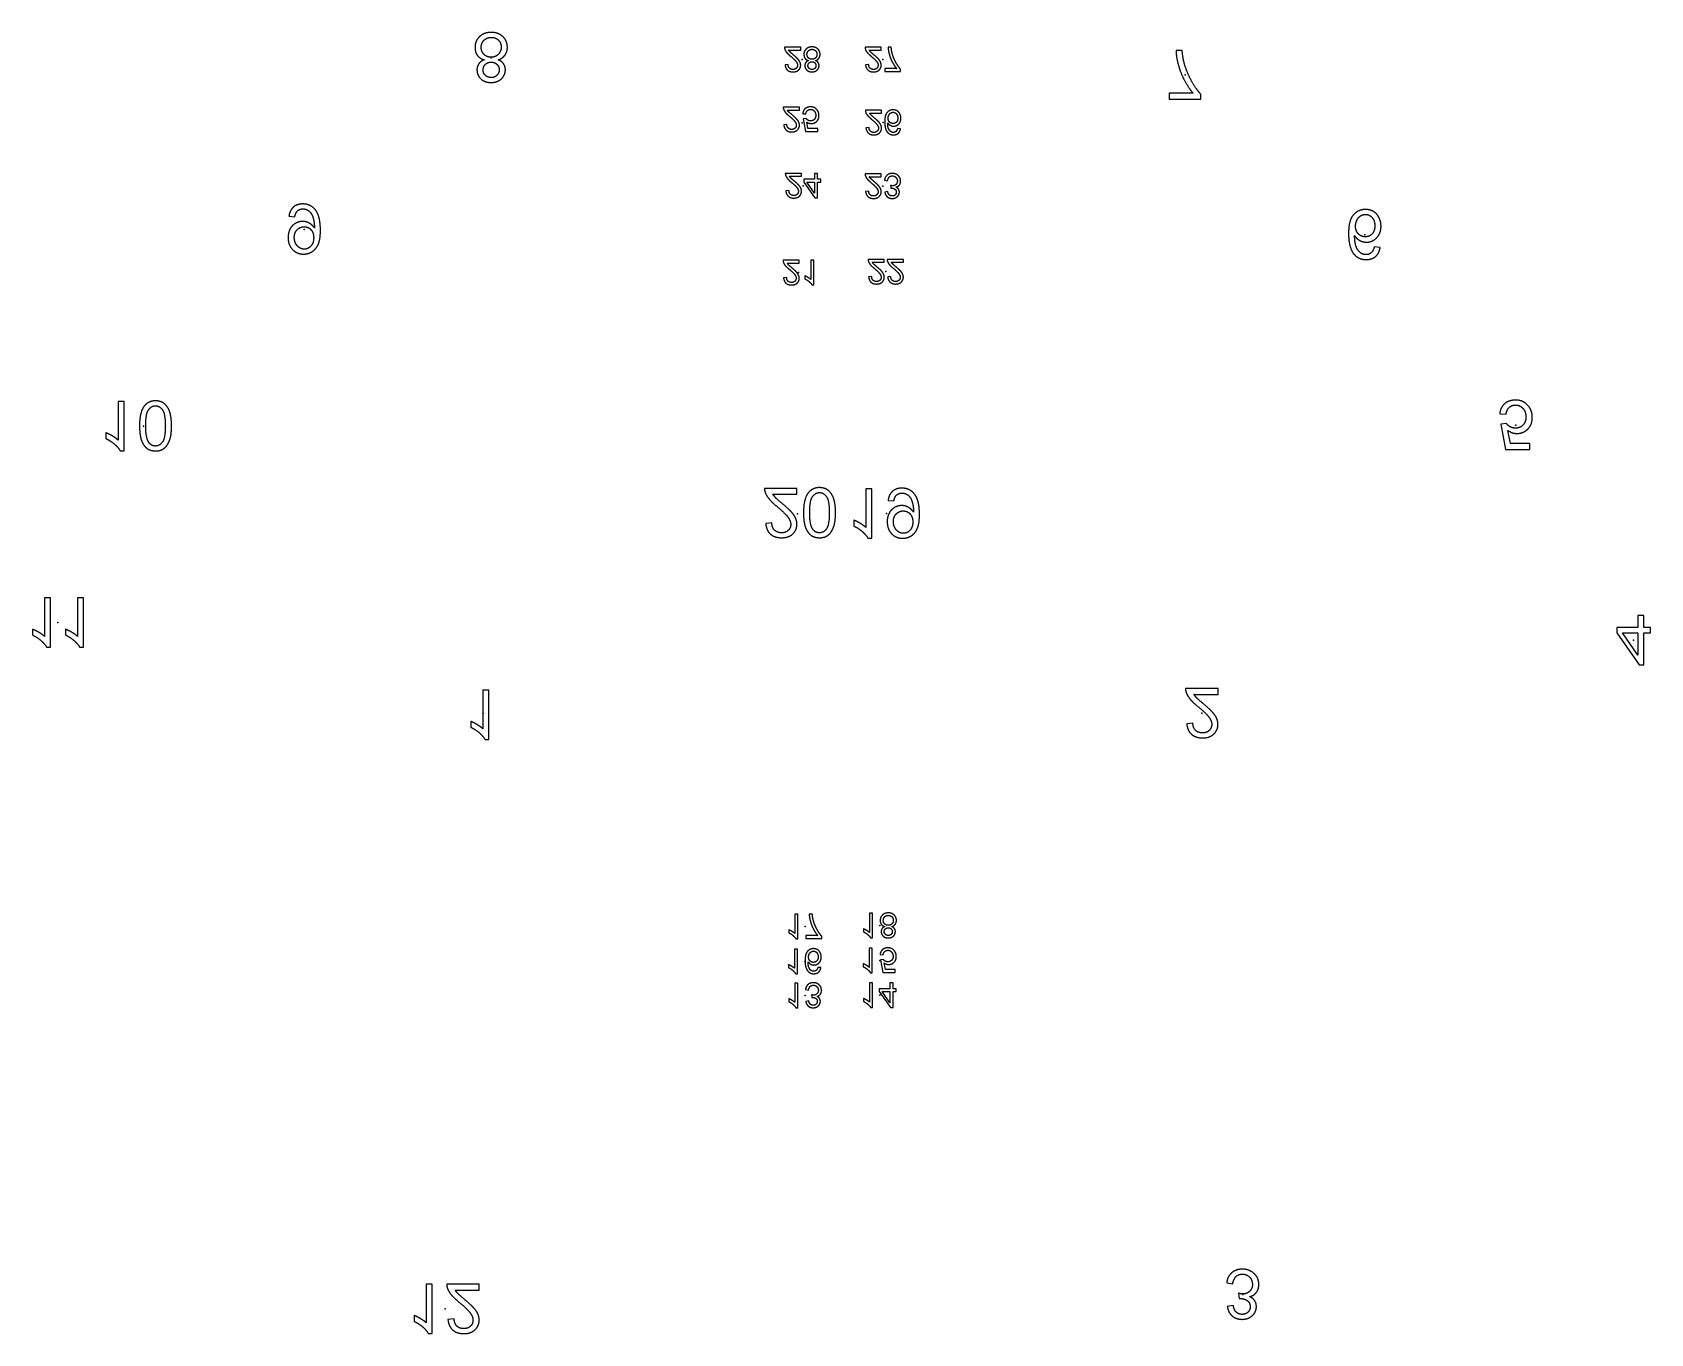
# Model space of a CAD drawing. Header units: millimetres. Extents: x -92 to 238, y -126 to 139.
import ezdxf

# ---------------------------------------------------------------- set-up
doc = ezdxf.new("R2010")
doc.units = ezdxf.units.MM
doc.layers.get('0').update_dxf_attribs({"linetype": 'CONTINUOUS'})

msp = doc.modelspace()

# ---------------------------------------------------------------- linework, layer by layer
for p, q in [((64.65, 135.61), (61.35, 135.61)), ((64.65, 135.02), (64.65, 135.61)), ((81.06, 135.61), (77.75, 135.61)), ((81.06, 135.02), (81.06, 135.61)), ((83.09, 135.61), (82.46, 135.61)), ((62.09, 132.1), (61.46, 132.03)), ((62.2, 135.02), (64.65, 135.02)), ((78.5, 132.1), (77.87, 132.03)), ((78.61, 135.02), (81.06, 135.02)), ((142.34, 134.94), (141.08, 134.94)), ((81.76, 131.26), (81.76, 130.67)), ((84.21, 131.26), (81.76, 131.26)), ((81.76, 130.67), (84.99, 130.67)), ((84.99, 130.67), (84.99, 131.15)), ((139.68, 126.24), (139.68, 125.06)), ((144.58, 126.24), (139.68, 126.24)), ((146.15, 125.06), (146.15, 126.02)), ((64.4, 123.39), (61.1, 123.39)), ((61.95, 122.8), (64.4, 122.8)), ((64.4, 122.8), (64.4, 123.39)), ((65.06, 122.08), (65.7, 122.03)), ((81.13, 122.79), (77.82, 122.79)), ((78.67, 122.2), (81.13, 122.2)), ((81.13, 122.2), (81.13, 122.79)), ((139.68, 125.06), (146.15, 125.06)), ((61.84, 119.88), (61.21, 119.82)), ((65.75, 121.1), (65.17, 121.03)), ((65.17, 121.03), (65.65, 118.46)), ((66.14, 119.05), (65.88, 120.39)), ((68.14, 119.05), (66.14, 119.05)), ((68.14, 118.46), (68.14, 119.05)), ((78.57, 119.28), (77.94, 119.21)), ((84.97, 119.01), (84.36, 119.06)), ((65.65, 118.46), (68.14, 118.46)), ((64.82, 109.93), (61.52, 109.93)), ((62.37, 109.34), (64.82, 109.34)), ((64.82, 109.34), (64.82, 109.93)), ((67.45, 109.93), (67.45, 108.73)), ((68.06, 109.93), (67.45, 109.93)), ((68.06, 108.73), (68.06, 109.93)), ((81.06, 109.85), (77.75, 109.85)), ((78.6, 109.26), (81.06, 109.26)), ((81.06, 109.26), (81.06, 109.85)), ((62.27, 106.42), (61.63, 106.36)), ((67.45, 108.73), (65.28, 108.73)), ((65.28, 108.73), (65.28, 108.17)), ((65.28, 108.17), (67.56, 104.93)), ((67.45, 105.92), (65.88, 108.17)), ((65.88, 108.17), (67.45, 108.17)), ((67.45, 108.17), (67.45, 105.92)), ((68.74, 108.73), (68.06, 108.73)), ((68.06, 104.93), (68.06, 108.17)), ((68.06, 108.17), (68.74, 108.17)), ((68.74, 108.17), (68.74, 108.73)), ((78.5, 106.34), (77.87, 106.27)), ((81.72, 108.53), (82.33, 108.44)), ((82.39, 106.23), (81.78, 106.12)), ((82.93, 107.48), (83, 106.94)), ((67.56, 104.93), (68.06, 104.93)), ((-39.55, 101.23), (-38.37, 101.12)), ((81.68, 92.43), (78.37, 92.43)), ((81.68, 91.84), (81.68, 92.43)), ((85.56, 92.43), (82.26, 92.43)), ((85.56, 91.84), (85.56, 92.43)), ((182.65, 94.87), (181.43, 94.96)), ((64.36, 92.24), (61.06, 92.24)), ((61.91, 91.65), (64.36, 91.65)), ((64.36, 91.65), (64.36, 92.24)), ((65.49, 89.06), (65.49, 88.47)), ((67.33, 92.24), (66.72, 92.24)), ((66.72, 92.24), (66.72, 88.32)), ((67.33, 87.21), (67.33, 92.24)), ((79.23, 91.84), (81.68, 91.84)), ((83.11, 91.84), (85.56, 91.84)), ((61.8, 88.73), (61.17, 88.66)), ((66.94, 87.21), (67.33, 87.21)), ((79.12, 88.92), (78.49, 88.86)), ((83, 88.92), (82.37, 88.86)), ((-73.13, 63.46), (-74.36, 63.46)), ((-74.36, 63.46), (-74.36, 55.63)), ((-73.13, 53.42), (-73.13, 63.46)), ((207, 60.99), (208.29, 60.89)), ((-76.82, 57.11), (-76.82, 55.93)), ((208.37, 59.04), (207.22, 58.89)), ((207.22, 58.89), (208.19, 53.75)), ((209.17, 54.92), (208.63, 57.61)), ((-73.92, 53.42), (-73.13, 53.42)), ((208.19, 53.75), (213.16, 53.75)), ((213.16, 54.92), (209.17, 54.92)), ((213.16, 53.75), (213.16, 54.92)), ((63.9, 45.79), (57.29, 45.79)), ((59, 44.61), (63.9, 44.61)), ((63.9, 44.61), (63.9, 45.79)), ((79.12, 45.69), (77.9, 45.69)), ((77.9, 45.69), (77.9, 37.86)), ((79.12, 35.65), (79.12, 45.69)), ((82.45, 43.37), (83.63, 43.26)), ((58.79, 38.77), (57.53, 38.64)), ((75.44, 39.34), (75.44, 38.16)), ((78.33, 35.65), (79.12, 35.65)), ((-88.13, 23.49), (-89.35, 23.49)), ((-89.35, 23.49), (-89.35, 15.66)), ((-88.13, 13.45), (-88.13, 23.49)), ((-81.39, 23.49), (-82.62, 23.49)), ((-82.62, 23.49), (-82.62, 15.66)), ((-81.39, 13.45), (-81.39, 23.49)), ((235.15, 19.91), (235.15, 17.51)), ((236.38, 19.91), (235.15, 19.91)), ((236.38, 17.51), (236.38, 19.91)), ((-91.81, 17.14), (-91.81, 15.96)), ((-85.08, 17.14), (-85.08, 15.96)), ((235.15, 17.51), (230.82, 17.51)), ((230.82, 17.51), (230.82, 16.39)), ((237.73, 17.51), (236.38, 17.51)), ((237.73, 16.39), (237.73, 17.51)), ((-88.92, 13.45), (-88.13, 13.45)), ((-82.18, 13.45), (-81.39, 13.45)), ((230.82, 16.39), (235.38, 9.91)), ((235.15, 11.88), (232.02, 16.39)), ((232.02, 16.39), (235.15, 16.39)), ((235.15, 16.39), (235.15, 11.88)), ((236.38, 9.91), (236.38, 16.39)), ((236.38, 16.39), (237.73, 16.39)), ((235.38, 9.91), (236.38, 9.91)), ((1.14, 4.7), (-0.09, 4.7)), ((-0.09, 4.7), (-0.09, -3.12)), ((1.14, -5.34), (1.14, 4.7)), ((149.64, 5.04), (143.03, 5.04)), ((144.73, 3.86), (149.64, 3.86)), ((149.64, 3.86), (149.64, 5.04)), ((-2.54, -1.64), (-2.54, -2.83)), ((144.52, -1.98), (143.26, -2.11)), ((0.35, -5.34), (1.14, -5.34)), ((64.08, -40.91), (63.47, -40.91)), ((63.47, -40.91), (63.47, -44.82)), ((64.08, -45.93), (64.08, -40.91)), ((67.02, -40.91), (66.39, -40.91)), ((79.28, -40.7), (78.66, -40.7)), ((78.66, -40.7), (78.66, -44.62)), ((79.28, -45.72), (79.28, -40.7)), ((62.24, -44.08), (62.24, -44.67)), ((63.68, -45.93), (64.08, -45.93)), ((65.69, -45.25), (65.69, -45.84)), ((68.14, -45.25), (65.69, -45.25)), ((65.69, -45.84), (68.93, -45.84)), ((68.93, -45.84), (68.93, -45.36)), ((77.44, -43.88), (77.44, -44.47)), ((78.88, -45.72), (79.28, -45.72)), ((64, -47.99), (63.38, -47.99)), ((63.38, -47.99), (63.38, -51.9)), ((64, -53.01), (64, -47.99)), ((79.24, -47.81), (78.62, -47.81)), ((78.62, -47.81), (78.62, -51.72)), ((79.24, -52.83), (79.24, -47.81)), ((80.81, -49.12), (81.45, -49.18)), ((62.15, -51.16), (62.15, -51.75)), ((68.75, -51.76), (68.14, -51.71)), ((77.39, -50.98), (77.39, -51.58)), ((81.49, -50.1), (80.92, -50.18)), ((80.92, -50.18), (81.4, -52.74)), ((81.89, -52.16), (81.62, -50.81)), ((83.89, -52.16), (81.89, -52.16)), ((83.89, -52.74), (83.89, -52.16)), ((64.05, -54.92), (63.44, -54.92)), ((63.44, -54.92), (63.44, -58.83)), ((63.6, -53.01), (64, -53.01)), ((64.05, -59.94), (64.05, -54.92)), ((79.29, -54.89), (78.68, -54.89)), ((78.68, -54.89), (78.68, -58.8)), ((78.84, -52.83), (79.24, -52.83)), ((79.29, -59.91), (79.29, -54.89)), ((81.4, -52.74), (83.89, -52.74)), ((82.83, -54.89), (82.83, -56.09)), ((83.45, -54.89), (82.83, -54.89)), ((83.45, -56.09), (83.45, -54.89)), ((62.21, -58.09), (62.21, -58.69)), ((65.63, -56.24), (66.24, -56.32)), ((66.3, -58.54), (65.69, -58.64)), ((66.84, -57.29), (66.91, -57.83)), ((77.45, -58.06), (77.45, -58.66)), ((82.83, -56.09), (80.66, -56.09)), ((80.66, -56.09), (80.66, -56.65)), ((80.66, -56.65), (82.95, -59.89)), ((82.83, -58.91), (81.27, -56.65)), ((81.27, -56.65), (82.83, -56.65)), ((82.83, -56.65), (82.83, -58.91)), ((84.12, -56.09), (83.45, -56.09)), ((83.45, -59.89), (83.45, -56.65)), ((83.45, -56.65), (84.12, -56.65)), ((84.12, -56.65), (84.12, -56.09)), ((63.66, -59.94), (64.05, -59.94)), ((78.9, -59.91), (79.29, -59.91)), ((82.95, -59.89), (83.45, -59.89)), ((-10.4, -116.24), (-11.63, -116.24)), ((-11.63, -116.24), (-11.63, -124.06)), ((-10.4, -126.28), (-10.4, -116.24)), ((-0.8, -116.24), (-7.41, -116.24)), ((-5.71, -117.42), (-0.8, -117.42)), ((-0.8, -117.42), (-0.8, -116.24)), ((151.4, -115.97), (152.62, -116.13)), ((153.82, -118.06), (153.96, -119.14)), ((152.75, -120.56), (151.52, -120.77)), ((-14.09, -122.58), (-14.09, -123.77)), ((-5.92, -123.26), (-7.18, -123.38)), ((-11.19, -126.28), (-10.4, -126.28))]:
    msp.add_line(p, q)
for points in [[(1.62, 138.64), (0.14, 138.64), (-0.76, 137.76)], [(4.01, 137.77), (3.1, 138.64), (1.62, 138.64)], [(-0.76, 137.76), (-1.67, 136.89), (-1.67, 135.58)], [(-1.67, 135.58), (-1.67, 134.6), (-1.18, 133.94)], [(-0.41, 135.59), (-0.41, 136.11), (-0.16, 136.6)], [(0.16, 134.15), (-0.41, 134.73), (-0.41, 135.59)], [(-0.16, 136.6), (0.09, 137.09), (0.58, 137.36)], [(0.58, 137.36), (1.07, 137.63), (1.64, 137.63)], [(1.64, 137.63), (2.52, 137.63), (3.09, 137.07)], [(3.66, 135.63), (3.66, 134.74), (3.07, 134.16)], [(3.09, 137.07), (3.66, 136.5), (3.66, 135.63)], [(4.92, 135.61), (4.92, 136.89), (4.01, 137.77)], [(4.44, 134.02), (4.92, 134.68), (4.92, 135.61)], [(61.35, 135.61), (61.34, 135.38), (61.42, 135.18)], [(61.42, 135.18), (61.54, 134.84), (61.82, 134.51)], [(65.76, 135.25), (65.3, 134.81), (65.3, 134.16)], [(66.95, 135.69), (66.21, 135.69), (65.76, 135.25)], [(66.43, 135.05), (66.67, 135.19), (66.96, 135.19)], [(68.14, 135.25), (67.69, 135.69), (66.95, 135.69)], [(66.96, 135.19), (67.4, 135.19), (67.68, 134.9)], [(68.6, 134.18), (68.6, 134.82), (68.14, 135.25)], [(77.75, 135.61), (77.75, 135.38), (77.82, 135.18)], [(77.82, 135.18), (77.95, 134.84), (78.23, 134.51)], [(82.46, 135.61), (82.47, 135.02), (82.69, 134.18)], [(83.32, 134.23), (83.14, 134.86), (83.09, 135.61)], [(-0.9, 132.25), (-1.27, 131.73), (-1.27, 131.01)], [(-1.18, 133.94), (-0.68, 133.29), (0.23, 133.05)], [(0.23, 133.05), (-0.53, 132.77), (-0.9, 132.25)], [(-0.01, 130.97), (-0.01, 131.68), (0.44, 132.13)], [(1.6, 133.58), (0.73, 133.58), (0.16, 134.15)], [(0.44, 132.13), (0.9, 132.58), (1.63, 132.58)], [(3.07, 134.16), (2.48, 133.58), (1.6, 133.58)], [(1.63, 132.58), (2.34, 132.58), (2.79, 132.13)], [(2.79, 132.13), (3.25, 131.68), (3.25, 131.04)], [(3.04, 133.05), (3.96, 133.35), (4.44, 134.02)], [(4.14, 132.25), (3.78, 132.77), (3.04, 133.05)], [(4.51, 131.04), (4.51, 131.74), (4.14, 132.25)], [(61.46, 132.03), (61.53, 131.33), (61.95, 130.96)], [(61.82, 134.51), (62.1, 134.19), (62.63, 133.76)], [(62.36, 131.36), (62.1, 131.63), (62.09, 132.1)], [(62.46, 134.68), (62.3, 134.85), (62.2, 135.02)], [(63.17, 134.05), (62.62, 134.52), (62.46, 134.68)], [(62.63, 133.76), (63.44, 133.09), (63.73, 132.7)], [(64.11, 133.17), (63.83, 133.49), (63.17, 134.05)], [(63.73, 132.7), (64.01, 132.31), (64.01, 131.96)], [(64.01, 131.96), (64.01, 131.6), (63.75, 131.34)], [(64.52, 132.56), (64.4, 132.85), (64.11, 133.17)], [(64.23, 130.98), (64.65, 131.38), (64.65, 131.97)], [(64.65, 131.97), (64.65, 132.27), (64.52, 132.56)], [(65.3, 134.16), (65.3, 133.67), (65.55, 133.34)], [(65.69, 132.5), (65.5, 132.24), (65.5, 131.87)], [(65.5, 131.87), (65.5, 131.33), (65.9, 130.96)], [(65.55, 133.34), (65.8, 133.01), (66.25, 132.89)], [(66.25, 132.89), (65.87, 132.75), (65.69, 132.5)], [(65.93, 134.16), (65.93, 134.43), (66.06, 134.67)], [(66.22, 133.45), (65.93, 133.73), (65.93, 134.16)], [(66.06, 134.67), (66.18, 134.92), (66.43, 135.05)], [(66.13, 131.85), (66.13, 132.21), (66.36, 132.43)], [(66.36, 131.32), (66.13, 131.54), (66.13, 131.85)], [(66.94, 133.16), (66.5, 133.16), (66.22, 133.45)], [(66.36, 132.43), (66.59, 132.66), (66.95, 132.66)], [(67.68, 133.45), (67.38, 133.16), (66.94, 133.16)], [(66.95, 132.66), (67.31, 132.66), (67.54, 132.44)], [(67.76, 131.89), (67.76, 131.55), (67.53, 131.32)], [(67.54, 132.44), (67.76, 132.21), (67.76, 131.89)], [(67.66, 132.89), (68.12, 133.04), (68.36, 133.38)], [(68.21, 132.5), (68.03, 132.75), (67.66, 132.89)], [(67.68, 134.9), (67.97, 134.62), (67.97, 134.18)], [(67.97, 134.18), (67.97, 133.74), (67.68, 133.45)], [(67.99, 130.97), (68.39, 131.35), (68.39, 131.89)], [(68.39, 131.89), (68.39, 132.24), (68.21, 132.5)], [(68.36, 133.38), (68.6, 133.71), (68.6, 134.18)], [(77.87, 132.03), (77.93, 131.33), (78.36, 130.96)], [(78.23, 134.51), (78.51, 134.19), (79.03, 133.76)], [(78.77, 131.36), (78.5, 131.63), (78.5, 132.1)], [(78.86, 134.68), (78.71, 134.85), (78.61, 135.02)], [(79.57, 134.05), (79.02, 134.52), (78.86, 134.68)], [(79.03, 133.76), (79.85, 133.09), (80.13, 132.7)], [(80.52, 133.17), (80.24, 133.49), (79.57, 134.05)], [(80.13, 132.7), (80.42, 132.31), (80.42, 131.96)], [(80.42, 131.96), (80.42, 131.6), (80.16, 131.34)], [(80.93, 132.56), (80.81, 132.85), (80.52, 133.17)], [(80.63, 130.98), (81.05, 131.38), (81.05, 131.97)], [(81.05, 131.97), (81.05, 132.27), (80.93, 132.56)], [(82.69, 134.18), (82.91, 133.34), (83.32, 132.57)], [(84.05, 132.5), (83.58, 133.34), (83.32, 134.23)], [(83.32, 132.57), (83.74, 131.79), (84.21, 131.26)], [(84.99, 131.15), (84.52, 131.66), (84.05, 132.5)], [(141.08, 134.94), (141.1, 133.76), (141.54, 132.08)], [(141.54, 132.08), (141.98, 130.41), (142.81, 128.86)], [(142.81, 132.19), (142.44, 133.44), (142.34, 134.94)], [(144.26, 128.72), (143.32, 130.41), (142.81, 132.19)], [(-1.27, 131.01), (-1.27, 129.92), (-0.48, 129.17)], [(-0.48, 129.17), (0.3, 128.43), (1.6, 128.43)], [(0.45, 129.89), (-0.01, 130.34), (-0.01, 130.97)], [(1.62, 129.44), (0.91, 129.44), (0.45, 129.89)], [(1.6, 128.43), (2.91, 128.43), (3.71, 129.19)], [(2.78, 129.9), (2.31, 129.44), (1.62, 129.44)], [(3.25, 131.04), (3.25, 130.36), (2.78, 129.9)], [(3.71, 129.19), (4.51, 129.95), (4.51, 131.04)], [(61.95, 130.96), (62.37, 130.59), (63.09, 130.59)], [(63.07, 131.09), (62.63, 131.09), (62.36, 131.36)], [(63.75, 131.34), (63.49, 131.09), (63.07, 131.09)], [(63.09, 130.59), (63.81, 130.59), (64.23, 130.98)], [(65.9, 130.96), (66.29, 130.59), (66.94, 130.59)], [(66.95, 131.09), (66.6, 131.09), (66.36, 131.32)], [(66.94, 130.59), (67.6, 130.59), (67.99, 130.97)], [(67.53, 131.32), (67.3, 131.09), (66.95, 131.09)], [(78.36, 130.96), (78.78, 130.59), (79.49, 130.59)], [(79.48, 131.09), (79.04, 131.09), (78.77, 131.36)], [(80.16, 131.34), (79.9, 131.09), (79.48, 131.09)], [(79.49, 130.59), (80.21, 130.59), (80.63, 130.98)], [(142.81, 128.86), (143.64, 127.31), (144.58, 126.24)], [(146.15, 126.02), (145.2, 127.04), (144.26, 128.72)], [(61.1, 123.39), (61.09, 123.17), (61.17, 122.97)], [(61.17, 122.97), (61.29, 122.63), (61.57, 122.3)], [(61.57, 122.3), (61.85, 121.97), (62.38, 121.54)], [(62.21, 122.47), (62.05, 122.63), (61.95, 122.8)], [(62.92, 121.84), (62.37, 122.3), (62.21, 122.47)], [(65.55, 123.1), (65.12, 122.71), (65.06, 122.08)], [(66.67, 123.48), (65.98, 123.48), (65.55, 123.1)], [(65.7, 122.03), (65.78, 122.5), (66.04, 122.74)], [(66.04, 122.74), (66.3, 122.97), (66.67, 122.97)], [(67.98, 122.87), (67.5, 123.48), (66.67, 123.48)], [(66.67, 122.97), (67.11, 122.97), (67.42, 122.64)], [(67.42, 122.64), (67.72, 122.3), (67.72, 121.75)], [(68.38, 121.7), (68.38, 122.38), (67.98, 122.87)], [(77.82, 122.79), (77.81, 122.57), (77.89, 122.36)], [(77.89, 122.36), (78.02, 122.02), (78.3, 121.7)], [(78.93, 121.86), (78.78, 122.03), (78.67, 122.2)], [(82.24, 122.31), (81.76, 121.74), (81.76, 120.45)], [(83.49, 122.87), (82.73, 122.87), (82.24, 122.31)], [(82.6, 121.77), (82.73, 122.06), (82.97, 122.22)], [(82.97, 122.22), (83.22, 122.37), (83.48, 122.37)], [(83.48, 122.37), (83.87, 122.37), (84.15, 122.05)], [(84.3, 122.66), (83.94, 122.87), (83.49, 122.87)], [(84.15, 122.05), (84.43, 121.74), (84.43, 121.2)], [(84.86, 122.04), (84.65, 122.44), (84.3, 122.66)], [(85.06, 121.16), (85.06, 121.63), (84.86, 122.04)], [(61.21, 119.82), (61.28, 119.11), (61.7, 118.74)], [(61.7, 118.74), (62.12, 118.37), (62.84, 118.37)], [(62.11, 119.15), (61.85, 119.41), (61.84, 119.88)], [(62.82, 118.88), (62.38, 118.88), (62.11, 119.15)], [(62.38, 121.54), (63.19, 120.88), (63.48, 120.48)], [(63.5, 119.13), (63.24, 118.88), (62.82, 118.88)], [(62.84, 118.37), (63.56, 118.37), (63.98, 118.77)], [(63.86, 120.96), (63.58, 121.28), (62.92, 121.84)], [(63.48, 120.48), (63.76, 120.09), (63.76, 119.75)], [(63.76, 119.75), (63.76, 119.38), (63.5, 119.13)], [(64.27, 120.35), (64.15, 120.64), (63.86, 120.96)], [(63.98, 118.77), (64.4, 119.17), (64.4, 119.76)], [(64.4, 119.76), (64.4, 120.06), (64.27, 120.35)], [(66.12, 120.75), (65.88, 120.89), (65.75, 121.1)], [(65.88, 120.39), (66.33, 120.08), (66.82, 120.08)], [(66.66, 120.62), (66.36, 120.62), (66.12, 120.75)], [(67.43, 120.92), (67.13, 120.62), (66.66, 120.62)], [(66.82, 120.08), (67.47, 120.08), (67.93, 120.53)], [(67.72, 121.75), (67.72, 121.23), (67.43, 120.92)], [(67.93, 120.53), (68.38, 120.98), (68.38, 121.7)], [(77.94, 119.21), (78, 118.51), (78.43, 118.14)], [(78.3, 121.7), (78.58, 121.37), (79.1, 120.94)], [(78.84, 118.54), (78.57, 118.81), (78.57, 119.28)], [(79.64, 121.23), (79.09, 121.7), (78.93, 121.86)], [(79.1, 120.94), (79.92, 120.27), (80.2, 119.88)], [(80.59, 120.35), (80.3, 120.68), (79.64, 121.23)], [(80.2, 119.88), (80.49, 119.49), (80.49, 119.14)], [(80.49, 119.14), (80.49, 118.78), (80.23, 118.53)], [(81, 119.74), (80.87, 120.03), (80.59, 120.35)], [(80.7, 118.17), (81.12, 118.56), (81.12, 119.15)], [(81.12, 119.15), (81.12, 119.45), (81, 119.74)], [(81.76, 120.45), (81.76, 119), (82.29, 118.34)], [(82.54, 119.05), (82.37, 119.46), (82.37, 120.21)], [(82.37, 120.21), (82.59, 119.87), (82.91, 119.71)], [(82.46, 121.17), (82.46, 121.48), (82.6, 121.77)], [(82.75, 120.38), (82.46, 120.68), (82.46, 121.17)], [(83, 118.43), (82.71, 118.65), (82.54, 119.05)], [(83.46, 120.09), (83.04, 120.09), (82.75, 120.38)], [(82.91, 119.71), (83.23, 119.54), (83.58, 119.54)], [(84.15, 120.38), (83.88, 120.09), (83.46, 120.09)], [(83.58, 119.54), (84.2, 119.54), (84.63, 120)], [(84.36, 119.06), (84.28, 118.7), (84.13, 118.53)], [(84.43, 121.2), (84.43, 120.68), (84.15, 120.38)], [(84.52, 118.1), (84.89, 118.43), (84.97, 119.01)], [(84.63, 120), (85.06, 120.45), (85.06, 121.16)], [(78.43, 118.14), (78.85, 117.77), (79.56, 117.77)], [(79.55, 118.27), (79.1, 118.27), (78.84, 118.54)], [(80.23, 118.53), (79.97, 118.27), (79.55, 118.27)], [(79.56, 117.77), (80.28, 117.77), (80.7, 118.17)], [(82.29, 118.34), (82.76, 117.77), (83.55, 117.77)], [(83.51, 118.27), (83.22, 118.27), (83, 118.43)], [(84.13, 118.53), (83.88, 118.27), (83.51, 118.27)], [(83.55, 117.77), (84.14, 117.77), (84.52, 118.1)], [(61.52, 109.93), (61.51, 109.71), (61.59, 109.5)], [(61.59, 109.5), (61.72, 109.17), (61.99, 108.84)], [(61.99, 108.84), (62.27, 108.51), (62.8, 108.08)], [(62.63, 109.01), (62.47, 109.17), (62.37, 109.34)], [(63.34, 108.38), (62.79, 108.84), (62.63, 109.01)], [(77.75, 109.85), (77.75, 109.62), (77.82, 109.42)], [(77.82, 109.42), (77.95, 109.08), (78.23, 108.75)], [(78.23, 108.75), (78.51, 108.43), (79.03, 108)], [(78.86, 108.92), (78.71, 109.09), (78.6, 109.26)], [(79.57, 108.29), (79.02, 108.76), (78.86, 108.92)], [(82.22, 109.54), (81.78, 109.15), (81.72, 108.53)], [(83.31, 109.93), (82.65, 109.93), (82.22, 109.54)], [(82.33, 108.44), (82.44, 108.97), (82.69, 109.2)], [(82.69, 109.2), (82.95, 109.43), (83.31, 109.43)], [(84.52, 109.48), (84.04, 109.93), (83.31, 109.93)], [(83.31, 109.43), (83.74, 109.43), (84.04, 109.13)], [(84.04, 109.13), (84.34, 108.83), (84.34, 108.38)], [(84.99, 108.37), (84.99, 109.02), (84.52, 109.48)], [(61.63, 106.36), (61.7, 105.65), (62.12, 105.28)], [(62.53, 105.68), (62.27, 105.95), (62.27, 106.42)], [(63.24, 105.42), (62.8, 105.42), (62.53, 105.68)], [(62.8, 108.08), (63.61, 107.41), (63.9, 107.02)], [(63.92, 105.67), (63.66, 105.42), (63.24, 105.42)], [(64.29, 107.5), (64, 107.82), (63.34, 108.38)], [(63.9, 107.02), (64.19, 106.63), (64.19, 106.28)], [(64.19, 106.28), (64.19, 105.92), (63.92, 105.67)], [(64.69, 106.89), (64.57, 107.18), (64.29, 107.5)], [(64.4, 105.31), (64.82, 105.71), (64.82, 106.3)], [(64.82, 106.3), (64.82, 106.6), (64.69, 106.89)], [(77.87, 106.27), (77.93, 105.57), (78.36, 105.19)], [(78.77, 105.6), (78.5, 105.87), (78.5, 106.34)], [(79.48, 105.33), (79.03, 105.33), (78.77, 105.6)], [(79.03, 108), (79.85, 107.33), (80.13, 106.94)], [(80.16, 105.58), (79.9, 105.33), (79.48, 105.33)], [(80.52, 107.41), (80.24, 107.73), (79.57, 108.29)], [(80.13, 106.94), (80.42, 106.55), (80.42, 106.2)], [(80.42, 106.2), (80.42, 105.83), (80.16, 105.58)], [(80.93, 106.8), (80.8, 107.09), (80.52, 107.41)], [(80.63, 105.22), (81.05, 105.62), (81.05, 106.21)], [(81.05, 106.21), (81.05, 106.51), (80.93, 106.8)], [(81.78, 106.12), (81.89, 105.5), (82.29, 105.16)], [(82.7, 105.55), (82.46, 105.78), (82.39, 106.23)], [(83.3, 105.33), (82.94, 105.33), (82.7, 105.55)], [(83.36, 107.41), (83.19, 107.41), (82.93, 107.48)], [(83, 106.94), (83.06, 106.95), (83.1, 106.95)], [(83.1, 106.95), (83.49, 106.95), (83.8, 106.74)], [(83.89, 105.55), (83.66, 105.33), (83.3, 105.33)], [(84.07, 107.68), (83.79, 107.41), (83.36, 107.41)], [(83.8, 106.74), (84.12, 106.54), (84.12, 106.11)], [(84.12, 106.11), (84.12, 105.77), (83.89, 105.55)], [(84.04, 105), (84.38, 105.18), (84.57, 105.48)], [(84.06, 107.14), (84.5, 107.24), (84.75, 107.56)], [(84.57, 106.71), (84.4, 106.98), (84.06, 107.14)], [(84.34, 108.38), (84.34, 107.96), (84.07, 107.68)], [(84.75, 106.12), (84.75, 106.45), (84.57, 106.71)], [(84.57, 105.48), (84.75, 105.78), (84.75, 106.12)], [(84.75, 107.56), (84.99, 107.88), (84.99, 108.37)], [(-38.65, 103.06), (-39.4, 102.41), (-39.55, 101.23)], [(-36.74, 103.71), (-37.91, 103.71), (-38.65, 103.06)], [(-38.37, 101.12), (-38.22, 101.95), (-37.79, 102.33)], [(-37.79, 102.33), (-37.37, 102.7), (-36.71, 102.7)], [(-34.81, 103.12), (-35.63, 103.71), (-36.74, 103.71)], [(-36.71, 102.7), (-36.14, 102.7), (-35.72, 102.44)], [(-35.72, 102.44), (-35.29, 102.18), (-35.02, 101.75)], [(-33.57, 101.39), (-33.99, 102.52), (-34.81, 103.12)], [(62.12, 105.28), (62.54, 104.91), (63.26, 104.91)], [(63.26, 104.91), (63.98, 104.91), (64.4, 105.31)], [(78.36, 105.19), (78.78, 104.82), (79.49, 104.82)], [(79.49, 104.82), (80.21, 104.82), (80.63, 105.22)], [(82.29, 105.16), (82.69, 104.82), (83.28, 104.82)], [(83.28, 104.82), (83.69, 104.82), (84.04, 105)], [(179.7, 102.59), (178.16, 102.59), (177.19, 101.46)], [(181.31, 102.16), (180.6, 102.59), (179.7, 102.59)], [(182.42, 100.92), (182.02, 101.73), (181.31, 102.16)], [(-38.87, 99.25), (-39.73, 98.35), (-39.73, 96.88)], [(-36.77, 100.15), (-38.01, 100.15), (-38.87, 99.25)], [(-37.89, 98.47), (-37.32, 99.06), (-36.47, 99.06)], [(-35.39, 99.78), (-36.03, 100.15), (-36.77, 100.15)], [(-36.47, 99.06), (-35.62, 99.06), (-35.07, 98.47)], [(-34.38, 98.83), (-34.75, 99.42), (-35.39, 99.78)], [(-35.02, 101.75), (-34.74, 101.32), (-34.56, 100.58)], [(-34.56, 100.58), (-34.38, 99.84), (-34.38, 99.08)], [(-34.38, 99.08), (-34.38, 99), (-34.38, 98.83)], [(-33.15, 98.33), (-33.15, 100.25), (-33.57, 101.39)], [(177.19, 101.46), (176.22, 100.33), (176.22, 97.74)], [(177.64, 99.18), (177.64, 99.81), (177.91, 100.39)], [(178.22, 97.61), (177.64, 98.21), (177.64, 99.18)], [(177.91, 100.39), (178.18, 100.97), (178.66, 101.28)], [(178.66, 101.28), (179.14, 101.58), (179.68, 101.58)], [(179.68, 101.58), (180.45, 101.58), (181.01, 100.95)], [(181.01, 100.95), (181.57, 100.33), (181.57, 99.25)], [(181.57, 99.25), (181.57, 98.21), (181.02, 97.61)], [(181.96, 96.84), (182.83, 97.74), (182.83, 99.17)], [(182.83, 99.17), (182.83, 100.11), (182.42, 100.92)], [(-39.73, 96.88), (-39.73, 95.35), (-38.83, 94.43)], [(-38.47, 96.92), (-38.47, 97.87), (-37.89, 98.47)], [(-37.86, 95.18), (-38.47, 95.85), (-38.47, 96.92)], [(-34.52, 96.81), (-34.52, 95.76), (-35.08, 95.14)], [(-35.07, 98.47), (-34.52, 97.87), (-34.52, 96.81)], [(-33.57, 95.52), (-33.15, 96.49), (-33.15, 98.33)], [(176.22, 97.74), (176.22, 94.84), (177.3, 93.52)], [(177.79, 94.95), (177.46, 95.76), (177.45, 97.26)], [(177.45, 97.26), (177.89, 96.59), (178.53, 96.26)], [(179.63, 97.02), (178.8, 97.02), (178.22, 97.61)], [(178.53, 96.26), (179.17, 95.93), (179.87, 95.93)], [(181.02, 97.61), (180.47, 97.02), (179.63, 97.02)], [(179.87, 95.93), (181.1, 95.93), (181.96, 96.84)], [(-38.83, 94.43), (-37.94, 93.5), (-36.59, 93.5)], [(-36.44, 94.51), (-37.25, 94.51), (-37.86, 95.18)], [(-36.59, 93.5), (-35.61, 93.5), (-34.8, 94.02)], [(-35.08, 95.14), (-35.64, 94.51), (-36.44, 94.51)], [(-34.8, 94.02), (-33.99, 94.55), (-33.57, 95.52)], [(78.37, 92.43), (78.37, 92.21), (78.44, 92)], [(82.26, 92.43), (82.25, 92.21), (82.33, 92)], [(177.3, 93.52), (178.23, 92.38), (179.81, 92.38)], [(178.71, 93.72), (178.13, 94.14), (177.79, 94.95)], [(179.74, 93.39), (179.15, 93.39), (178.71, 93.72)], [(180.97, 93.91), (180.47, 93.39), (179.74, 93.39)], [(179.81, 92.38), (180.99, 92.38), (181.75, 93.04)], [(181.43, 94.96), (181.27, 94.24), (180.97, 93.91)], [(181.75, 93.04), (182.5, 93.7), (182.65, 94.87)], [(61.06, 92.24), (61.05, 92.01), (61.13, 91.81)], [(61.13, 91.81), (61.26, 91.47), (61.53, 91.14)], [(61.53, 91.14), (61.81, 90.82), (62.34, 90.39)], [(62.17, 91.31), (62.01, 91.48), (61.91, 91.65)], [(62.88, 90.68), (62.33, 91.15), (62.17, 91.31)], [(62.34, 90.39), (63.15, 89.72), (63.44, 89.33)], [(63.83, 89.8), (63.54, 90.12), (62.88, 90.68)], [(63.44, 89.33), (63.72, 88.94), (63.72, 88.59)], [(64.23, 89.19), (64.11, 89.48), (63.83, 89.8)], [(64.36, 88.6), (64.36, 88.9), (64.23, 89.19)], [(66.14, 88.75), (65.78, 88.96), (65.49, 89.06)], [(78.44, 92), (78.57, 91.67), (78.85, 91.34)], [(78.85, 91.34), (79.13, 91.01), (79.65, 90.58)], [(79.49, 91.51), (79.33, 91.67), (79.23, 91.84)], [(80.19, 90.88), (79.64, 91.34), (79.49, 91.51)], [(79.65, 90.58), (80.47, 89.91), (80.75, 89.52)], [(81.14, 90), (80.86, 90.32), (80.19, 90.88)], [(80.75, 89.52), (81.04, 89.13), (81.04, 88.78)], [(81.55, 89.39), (81.43, 89.68), (81.14, 90)], [(81.67, 88.8), (81.67, 89.1), (81.55, 89.39)], [(82.33, 92), (82.46, 91.67), (82.73, 91.34)], [(82.73, 91.34), (83.01, 91.01), (83.54, 90.58)], [(83.37, 91.51), (83.21, 91.67), (83.11, 91.84)], [(84.08, 90.88), (83.53, 91.34), (83.37, 91.51)], [(83.54, 90.58), (84.35, 89.91), (84.64, 89.52)], [(85.03, 90), (84.74, 90.32), (84.08, 90.88)], [(84.64, 89.52), (84.93, 89.13), (84.93, 88.78)], [(85.43, 89.39), (85.31, 89.68), (85.03, 90)], [(85.56, 88.8), (85.56, 89.1), (85.43, 89.39)], [(61.17, 88.66), (61.24, 87.95), (61.66, 87.58)], [(61.66, 87.58), (62.08, 87.21), (62.8, 87.21)], [(62.07, 87.99), (61.81, 88.26), (61.8, 88.73)], [(62.78, 87.72), (62.34, 87.72), (62.07, 87.99)], [(63.46, 87.97), (63.2, 87.72), (62.78, 87.72)], [(62.8, 87.21), (63.52, 87.21), (63.94, 87.61)], [(63.72, 88.59), (63.72, 88.22), (63.46, 87.97)], [(63.94, 87.61), (64.36, 88.01), (64.36, 88.6)], [(65.49, 88.47), (66.01, 88.23), (66.39, 87.88)], [(66.72, 88.32), (66.5, 88.53), (66.14, 88.75)], [(66.39, 87.88), (66.78, 87.54), (66.94, 87.21)], [(78.49, 88.86), (78.55, 88.15), (78.98, 87.78)], [(78.98, 87.78), (79.4, 87.41), (80.11, 87.41)], [(79.39, 88.18), (79.12, 88.45), (79.12, 88.92)], [(80.1, 87.92), (79.66, 87.92), (79.39, 88.18)], [(80.78, 88.17), (80.52, 87.92), (80.1, 87.92)], [(80.11, 87.41), (80.83, 87.41), (81.25, 87.81)], [(81.04, 88.78), (81.04, 88.42), (80.78, 88.17)], [(81.25, 87.81), (81.67, 88.21), (81.67, 88.8)], [(82.37, 88.86), (82.44, 88.15), (82.86, 87.78)], [(82.86, 87.78), (83.28, 87.41), (84, 87.41)], [(83.27, 88.18), (83.01, 88.45), (83, 88.92)], [(83.98, 87.92), (83.54, 87.92), (83.27, 88.18)], [(84.66, 88.17), (84.4, 87.92), (83.98, 87.92)], [(84, 87.41), (84.72, 87.41), (85.14, 87.81)], [(84.93, 88.78), (84.93, 88.42), (84.66, 88.17)], [(85.14, 87.81), (85.56, 88.21), (85.56, 88.8)], [(-66.73, 63.63), (-68.17, 63.63), (-69, 62.59)], [(-68.15, 61.8), (-67.57, 62.62), (-66.73, 62.62)], [(-64.91, 63.04), (-65.63, 63.63), (-66.73, 63.63)], [(-66.73, 62.62), (-65.88, 62.62), (-65.31, 61.8)], [(-63.83, 61.37), (-64.19, 62.45), (-64.91, 63.04)], [(207.99, 63.02), (207.12, 62.26), (207, 60.99)], [(210.21, 63.78), (208.85, 63.78), (207.99, 63.02)], [(208.95, 62.3), (209.48, 62.77), (210.21, 62.77)], [(212.84, 62.57), (211.88, 63.78), (210.21, 63.78)], [(210.21, 62.77), (211.1, 62.77), (211.71, 62.11)], [(-69, 62.59), (-69.99, 61.34), (-69.99, 58.53)], [(-68.73, 58.53), (-68.73, 60.99), (-68.15, 61.8)], [(-65.31, 61.8), (-64.73, 60.98), (-64.73, 58.53)], [(-63.47, 58.53), (-63.47, 60.29), (-63.83, 61.37)], [(208.29, 60.89), (208.43, 61.83), (208.95, 62.3)], [(211.71, 62.11), (212.33, 61.44), (212.33, 60.33)], [(212.33, 60.33), (212.33, 59.28), (211.74, 58.68)], [(212.73, 57.89), (213.63, 58.8), (213.63, 60.22)], [(213.63, 60.22), (213.63, 61.58), (212.84, 62.57)], [(-75.52, 56.48), (-76.24, 56.9), (-76.82, 57.11)], [(-74.36, 55.63), (-74.8, 56.06), (-75.52, 56.48)], [(-69.99, 58.53), (-69.99, 56.75), (-69.62, 55.67)], [(-68.09, 55.15), (-68.73, 56.06), (-68.73, 58.53)], [(-64.73, 58.53), (-64.73, 56.06), (-65.31, 55.25)], [(-64.31, 54.68), (-63.92, 55.29), (-63.69, 56.16)], [(-63.69, 56.16), (-63.47, 57.04), (-63.47, 58.53)], [(209.12, 58.34), (208.64, 58.61), (208.37, 59.04)], [(208.63, 57.61), (209.53, 56.98), (210.52, 56.98)], [(210.19, 58.07), (209.6, 58.07), (209.12, 58.34)], [(211.74, 58.68), (211.15, 58.07), (210.19, 58.07)], [(210.52, 56.98), (211.83, 56.98), (212.73, 57.89)], [(-76.82, 55.93), (-75.79, 55.44), (-75.02, 54.75)], [(-75.02, 54.75), (-74.25, 54.07), (-73.92, 53.42)], [(-69.62, 55.67), (-69.26, 54.59), (-68.54, 54)], [(-68.54, 54), (-67.82, 53.42), (-66.73, 53.42)], [(-66.74, 54.43), (-67.59, 54.43), (-68.09, 55.15)], [(-65.31, 55.25), (-65.88, 54.43), (-66.74, 54.43)], [(-66.73, 53.42), (-65.92, 53.42), (-65.32, 53.74)], [(-65.32, 53.74), (-64.71, 54.07), (-64.31, 54.68)], [(57.29, 45.79), (57.28, 45.34), (57.44, 44.93)], [(57.44, 44.93), (57.69, 44.26), (58.25, 43.6)], [(58.25, 43.6), (58.8, 42.95), (59.85, 42.09)], [(59.52, 43.94), (59.2, 44.27), (59, 44.61)], [(60.94, 42.68), (59.83, 43.61), (59.52, 43.94)], [(66.21, 44.92), (65.22, 43.67), (65.22, 40.85)], [(68.48, 45.96), (67.03, 45.96), (66.21, 44.92)], [(66.48, 40.85), (66.48, 43.32), (67.06, 44.13)], [(67.06, 44.13), (67.63, 44.95), (68.48, 44.95)], [(70.3, 45.37), (69.58, 45.96), (68.48, 45.96)], [(68.48, 44.95), (69.33, 44.95), (69.9, 44.13)], [(69.9, 44.13), (70.48, 43.31), (70.48, 40.85)], [(71.38, 43.7), (71.02, 44.78), (70.3, 45.37)], [(71.74, 40.85), (71.74, 42.61), (71.38, 43.7)], [(83.35, 45.21), (82.6, 44.55), (82.45, 43.37)], [(85.26, 45.86), (84.09, 45.86), (83.35, 45.21)], [(83.63, 43.26), (83.78, 44.1), (84.21, 44.47)], [(84.21, 44.47), (84.63, 44.85), (85.29, 44.85)], [(87.19, 45.26), (86.37, 45.86), (85.26, 45.86)], [(85.29, 44.85), (85.86, 44.85), (86.28, 44.59)], [(86.28, 44.59), (86.71, 44.33), (86.98, 43.9)], [(86.98, 43.9), (87.26, 43.46), (87.44, 42.73)], [(88.43, 43.53), (88.01, 44.67), (87.19, 45.26)], [(88.84, 40.48), (88.84, 42.4), (88.43, 43.53)], [(59.85, 42.09), (61.48, 40.75), (62.05, 39.97)], [(62.83, 40.92), (62.26, 41.56), (60.94, 42.68)], [(62.05, 39.97), (62.63, 39.19), (62.63, 38.49)], [(63.64, 39.7), (63.4, 40.28), (62.83, 40.92)], [(63.89, 38.52), (63.89, 39.12), (63.64, 39.7)], [(65.22, 40.85), (65.22, 39.08), (65.58, 38)], [(67.12, 37.48), (66.48, 38.39), (66.48, 40.85)], [(70.48, 40.85), (70.48, 38.39), (69.9, 37.57)], [(71.52, 38.49), (71.74, 39.37), (71.74, 40.85)], [(83.13, 41.4), (82.27, 40.5), (82.27, 39.02)], [(85.23, 42.3), (83.99, 42.3), (83.13, 41.4)], [(83.53, 39.06), (83.53, 40.02), (84.11, 40.61)], [(84.11, 40.61), (84.68, 41.21), (85.53, 41.21)], [(86.61, 41.93), (85.97, 42.3), (85.23, 42.3)], [(85.53, 41.21), (86.38, 41.21), (86.93, 40.61)], [(87.62, 40.98), (87.25, 41.57), (86.61, 41.93)], [(86.93, 40.61), (87.48, 40.02), (87.48, 38.96)], [(87.44, 42.73), (87.62, 41.99), (87.62, 41.23)], [(87.62, 41.23), (87.62, 41.14), (87.62, 40.98)], [(88.42, 37.67), (88.84, 38.64), (88.84, 40.48)], [(57.53, 38.64), (57.66, 37.23), (58.5, 36.49)], [(58.5, 36.49), (59.35, 35.75), (60.77, 35.75)], [(59.33, 37.29), (58.79, 37.83), (58.79, 38.77)], [(60.75, 36.76), (59.86, 36.76), (59.33, 37.29)], [(62.11, 37.26), (61.58, 36.76), (60.75, 36.76)], [(60.77, 35.75), (62.21, 35.75), (63.05, 36.54)], [(62.63, 38.49), (62.63, 37.76), (62.11, 37.26)], [(63.05, 36.54), (63.89, 37.34), (63.89, 38.52)], [(65.58, 38), (65.95, 36.92), (66.67, 36.33)], [(66.67, 36.33), (67.39, 35.75), (68.48, 35.75)], [(68.47, 36.76), (67.62, 36.76), (67.12, 37.48)], [(69.9, 37.57), (69.33, 36.76), (68.47, 36.76)], [(69.89, 36.07), (70.5, 36.39), (70.9, 37)], [(70.9, 37), (71.29, 37.61), (71.52, 38.49)], [(76.73, 38.71), (76.01, 39.13), (75.44, 39.34)], [(75.44, 38.16), (76.47, 37.67), (77.24, 36.98)], [(77.9, 37.86), (77.45, 38.29), (76.73, 38.71)], [(77.24, 36.98), (78.01, 36.29), (78.33, 35.65)], [(82.27, 39.02), (82.27, 37.5), (83.17, 36.57)], [(83.17, 36.57), (84.06, 35.65), (85.41, 35.65)], [(84.14, 37.33), (83.53, 38), (83.53, 39.06)], [(85.56, 36.66), (84.74, 36.66), (84.14, 37.33)], [(86.92, 37.28), (86.35, 36.66), (85.56, 36.66)], [(87.48, 38.96), (87.48, 37.9), (86.92, 37.28)], [(87.2, 36.17), (88.01, 36.7), (88.42, 37.67)], [(68.48, 35.75), (69.29, 35.75), (69.89, 36.07)], [(85.41, 35.65), (86.39, 35.65), (87.2, 36.17)], [(-90.52, 16.51), (-91.24, 16.93), (-91.81, 17.14)], [(-89.35, 15.66), (-89.8, 16.09), (-90.52, 16.51)], [(-83.78, 16.51), (-84.5, 16.93), (-85.08, 17.14)], [(-82.62, 15.66), (-83.06, 16.09), (-83.78, 16.51)], [(-91.81, 15.96), (-90.78, 15.47), (-90.01, 14.78)], [(-90.01, 14.78), (-89.24, 14.1), (-88.92, 13.45)], [(-85.08, 15.96), (-84.05, 15.47), (-83.28, 14.78)], [(-83.28, 14.78), (-82.5, 14.1), (-82.18, 13.45)], [(143.03, 5.04), (143.01, 4.6), (143.17, 4.19)], [(143.17, 4.19), (143.42, 3.52), (143.98, 2.86)], [(145.25, 3.2), (144.94, 3.53), (144.73, 3.86)], [(143.98, 2.86), (144.53, 2.21), (145.59, 1.35)], [(146.67, 1.94), (145.56, 2.87), (145.25, 3.2)], [(145.59, 1.35), (147.22, 0.01), (147.79, -0.77)], [(148.56, 0.18), (147.99, 0.82), (146.67, 1.94)], [(149.38, -1.04), (149.13, -0.46), (148.56, 0.18)], [(-1.25, -2.28), (-1.97, -1.86), (-2.54, -1.64)], [(-2.54, -2.83), (-1.51, -3.31), (-0.74, -4)], [(-0.09, -3.12), (-0.53, -2.7), (-1.25, -2.28)], [(143.26, -2.11), (143.39, -3.52), (144.24, -4.26)], [(145.06, -3.45), (144.53, -2.92), (144.52, -1.98)], [(147.79, -0.77), (148.36, -1.55), (148.36, -2.25)], [(148.36, -2.25), (148.36, -2.98), (147.84, -3.48)], [(148.79, -4.2), (149.62, -3.4), (149.62, -2.22)], [(149.62, -2.22), (149.62, -1.62), (149.38, -1.04)], [(-0.74, -4), (0.03, -4.69), (0.35, -5.34)], [(144.24, -4.26), (145.08, -5), (146.51, -5)], [(146.48, -3.98), (145.59, -3.98), (145.06, -3.45)], [(147.84, -3.48), (147.32, -3.98), (146.48, -3.98)], [(146.51, -5), (147.95, -5), (148.79, -4.2)], [(66.39, -40.91), (66.4, -41.5), (66.62, -42.33)], [(66.62, -42.33), (66.85, -43.17), (67.26, -43.94)], [(67.26, -42.28), (67.08, -41.65), (67.02, -40.91)], [(67.98, -44.01), (67.52, -43.17), (67.26, -42.28)], [(81.3, -41.06), (80.84, -41.5), (80.84, -42.15)], [(80.84, -42.15), (80.84, -42.64), (81.09, -42.97)], [(82.49, -40.62), (81.75, -40.62), (81.3, -41.06)], [(81.47, -42.15), (81.47, -41.88), (81.6, -41.64)], [(81.76, -42.86), (81.47, -42.58), (81.47, -42.15)], [(81.6, -41.64), (81.72, -41.39), (81.97, -41.26)], [(81.97, -41.26), (82.21, -41.12), (82.5, -41.12)], [(83.68, -41.06), (83.23, -40.62), (82.49, -40.62)], [(82.5, -41.12), (82.94, -41.12), (83.22, -41.41)], [(83.22, -41.41), (83.51, -41.69), (83.51, -42.13)], [(83.51, -42.13), (83.51, -42.57), (83.22, -42.86)], [(84.14, -42.13), (84.14, -41.49), (83.68, -41.06)], [(83.9, -42.93), (84.14, -42.6), (84.14, -42.13)], [(62.89, -44.4), (62.53, -44.18), (62.24, -44.08)], [(62.24, -44.67), (62.75, -44.91), (63.14, -45.26)], [(63.47, -44.82), (63.25, -44.61), (62.89, -44.4)], [(63.14, -45.26), (63.52, -45.6), (63.68, -45.93)], [(67.26, -43.94), (67.68, -44.72), (68.14, -45.25)], [(68.93, -45.36), (68.45, -44.86), (67.98, -44.01)], [(78.08, -44.19), (77.72, -43.98), (77.44, -43.88)], [(77.44, -44.47), (77.95, -44.71), (78.34, -45.06)], [(78.66, -44.62), (78.44, -44.4), (78.08, -44.19)], [(78.34, -45.06), (78.72, -45.4), (78.88, -45.72)], [(81.23, -43.81), (81.05, -44.07), (81.05, -44.44)], [(81.05, -44.44), (81.05, -44.98), (81.44, -45.35)], [(81.09, -42.97), (81.34, -43.3), (81.8, -43.42)], [(81.8, -43.42), (81.41, -43.56), (81.23, -43.81)], [(81.44, -45.35), (81.83, -45.72), (82.48, -45.72)], [(81.67, -44.46), (81.67, -44.1), (81.9, -43.88)], [(81.9, -44.99), (81.67, -44.77), (81.67, -44.46)], [(82.48, -43.15), (82.04, -43.15), (81.76, -42.86)], [(81.9, -43.88), (82.13, -43.65), (82.49, -43.65)], [(82.49, -45.22), (82.14, -45.22), (81.9, -44.99)], [(83.22, -42.86), (82.92, -43.15), (82.48, -43.15)], [(82.48, -45.72), (83.14, -45.72), (83.53, -45.34)], [(82.49, -43.65), (82.85, -43.65), (83.08, -43.87)], [(83.07, -44.99), (82.84, -45.22), (82.49, -45.22)], [(83.3, -44.42), (83.3, -44.76), (83.07, -44.99)], [(83.08, -43.87), (83.3, -44.1), (83.3, -44.42)], [(83.2, -43.42), (83.66, -43.27), (83.9, -42.93)], [(83.75, -43.81), (83.57, -43.56), (83.2, -43.42)], [(83.53, -45.34), (83.93, -44.96), (83.93, -44.42)], [(83.93, -44.42), (83.93, -44.07), (83.75, -43.81)], [(66.02, -48.47), (65.54, -49.03), (65.54, -50.33)], [(67.28, -47.9), (66.51, -47.9), (66.02, -48.47)], [(66.25, -49.61), (66.25, -49.29), (66.38, -49)], [(66.38, -49), (66.52, -48.71), (66.76, -48.56)], [(66.76, -48.56), (67, -48.41), (67.27, -48.41)], [(67.27, -48.41), (67.65, -48.41), (67.93, -48.72)], [(68.08, -48.12), (67.73, -47.9), (67.28, -47.9)], [(67.93, -48.72), (68.21, -49.03), (68.21, -49.57)], [(68.64, -48.73), (68.44, -48.33), (68.08, -48.12)], [(68.84, -49.61), (68.84, -49.14), (68.64, -48.73)], [(81.3, -48.11), (80.87, -48.49), (80.81, -49.12)], [(82.41, -47.73), (81.73, -47.73), (81.3, -48.11)], [(81.45, -49.18), (81.52, -48.71), (81.79, -48.47)], [(81.79, -48.47), (82.05, -48.23), (82.41, -48.23)], [(83.73, -48.33), (83.25, -47.73), (82.41, -47.73)], [(82.41, -48.23), (82.86, -48.23), (83.16, -48.57)], [(83.16, -48.57), (83.47, -48.9), (83.47, -49.45)], [(84.12, -49.51), (84.12, -48.83), (83.73, -48.33)], [(62.8, -51.48), (62.44, -51.26), (62.15, -51.16)], [(62.15, -51.75), (62.67, -51.99), (63.05, -52.34)], [(63.38, -51.9), (63.16, -51.69), (62.8, -51.48)], [(63.05, -52.34), (63.44, -52.68), (63.6, -53.01)], [(65.54, -50.33), (65.54, -51.78), (66.08, -52.43)], [(66.08, -52.43), (66.54, -53.01), (67.33, -53.01)], [(66.32, -51.72), (66.16, -51.31), (66.15, -50.56)], [(66.15, -50.56), (66.37, -50.9), (66.69, -51.07)], [(66.54, -50.39), (66.25, -50.09), (66.25, -49.61)], [(66.78, -52.34), (66.49, -52.13), (66.32, -51.72)], [(67.24, -50.69), (66.83, -50.69), (66.54, -50.39)], [(66.69, -51.07), (67.01, -51.23), (67.37, -51.23)], [(67.3, -52.5), (67, -52.5), (66.78, -52.34)], [(67.94, -50.39), (67.66, -50.69), (67.24, -50.69)], [(67.91, -52.24), (67.66, -52.5), (67.3, -52.5)], [(67.33, -53.01), (67.92, -53.01), (68.3, -52.68)], [(67.37, -51.23), (67.98, -51.23), (68.41, -50.78)], [(68.14, -51.71), (68.06, -52.08), (67.91, -52.24)], [(68.21, -49.57), (68.21, -50.09), (67.94, -50.39)], [(68.3, -52.68), (68.68, -52.35), (68.75, -51.76)], [(68.41, -50.78), (68.84, -50.33), (68.84, -49.61)], [(78.04, -51.3), (77.68, -51.09), (77.39, -50.98)], [(77.39, -51.58), (77.91, -51.82), (78.29, -52.16)], [(78.62, -51.72), (78.4, -51.51), (78.04, -51.3)], [(78.29, -52.16), (78.68, -52.51), (78.84, -52.83)], [(81.87, -50.45), (81.63, -50.32), (81.49, -50.1)], [(81.62, -50.81), (82.07, -51.13), (82.57, -51.13)], [(82.4, -50.58), (82.11, -50.58), (81.87, -50.45)], [(83.18, -50.28), (82.88, -50.58), (82.4, -50.58)], [(82.57, -51.13), (83.22, -51.13), (83.67, -50.67)], [(83.47, -49.45), (83.47, -49.98), (83.18, -50.28)], [(83.67, -50.67), (84.12, -50.22), (84.12, -49.51)], [(66.12, -55.22), (65.69, -55.62), (65.63, -56.24)], [(67.22, -54.83), (66.56, -54.83), (66.12, -55.22)], [(66.24, -56.32), (66.35, -55.8), (66.6, -55.57)], [(66.6, -55.57), (66.86, -55.34), (67.22, -55.34)], [(68.42, -55.29), (67.95, -54.83), (67.22, -54.83)], [(67.22, -55.34), (67.65, -55.34), (67.95, -55.64)], [(67.95, -55.64), (68.25, -55.94), (68.25, -56.38)], [(68.9, -56.4), (68.9, -55.74), (68.42, -55.29)], [(62.86, -58.41), (62.5, -58.2), (62.21, -58.09)], [(62.21, -58.69), (62.72, -58.93), (63.11, -59.27)], [(63.44, -58.83), (63.22, -58.62), (62.86, -58.41)], [(63.11, -59.27), (63.5, -59.62), (63.66, -59.94)], [(65.69, -58.64), (65.8, -59.26), (66.2, -59.6)], [(66.61, -59.21), (66.37, -58.99), (66.3, -58.54)], [(67.21, -59.44), (66.85, -59.44), (66.61, -59.21)], [(67.27, -57.36), (67.1, -57.36), (66.84, -57.29)], [(66.91, -57.83), (66.97, -57.82), (67.01, -57.82)], [(67.01, -57.82), (67.4, -57.82), (67.71, -58.02)], [(67.8, -59.21), (67.57, -59.44), (67.21, -59.44)], [(67.97, -57.08), (67.7, -57.36), (67.27, -57.36)], [(67.71, -58.02), (68.03, -58.23), (68.03, -58.65)], [(68.03, -58.65), (68.03, -58.99), (67.8, -59.21)], [(67.95, -59.77), (68.29, -59.59), (68.47, -59.29)], [(68.25, -56.38), (68.25, -56.81), (67.97, -57.08)], [(67.97, -57.63), (68.41, -57.53), (68.66, -57.2)], [(68.48, -58.05), (68.31, -57.79), (67.97, -57.63)], [(68.47, -59.29), (68.66, -58.98), (68.66, -58.64)], [(68.66, -58.64), (68.66, -58.32), (68.48, -58.05)], [(68.66, -57.2), (68.9, -56.88), (68.9, -56.4)], [(78.1, -58.38), (77.74, -58.17), (77.45, -58.06)], [(77.45, -58.66), (77.97, -58.9), (78.35, -59.24)], [(78.68, -58.8), (78.46, -58.59), (78.1, -58.38)], [(78.35, -59.24), (78.74, -59.59), (78.9, -59.91)], [(66.2, -59.6), (66.6, -59.94), (67.19, -59.94)], [(67.19, -59.94), (67.6, -59.94), (67.95, -59.77)], [(152.39, -113.93), (151.52, -114.72), (151.4, -115.97)], [(154.58, -113.15), (153.26, -113.15), (152.39, -113.93)], [(152.62, -116.13), (152.84, -115.09), (153.34, -114.62)], [(153.34, -114.62), (153.85, -114.16), (154.58, -114.16)], [(156.99, -114.06), (156.04, -113.15), (154.58, -113.15)], [(154.58, -114.16), (155.45, -114.16), (156.05, -114.76)], [(156.05, -114.76), (156.64, -115.36), (156.64, -116.25)], [(157.95, -116.28), (157.95, -114.97), (156.99, -114.06)], [(-7.41, -116.24), (-7.43, -116.68), (-7.27, -117.09)], [(-7.27, -117.09), (-7.02, -117.76), (-6.46, -118.42)], [(-6.46, -118.42), (-5.91, -119.07), (-4.86, -119.93)], [(-5.19, -118.08), (-5.5, -117.75), (-5.71, -117.42)], [(-3.77, -119.34), (-4.88, -118.41), (-5.19, -118.08)], [(154.68, -118.2), (154.34, -118.2), (153.82, -118.06)], [(156.09, -117.65), (155.54, -118.2), (154.68, -118.2)], [(156.08, -118.74), (156.96, -118.54), (157.45, -117.89)], [(156.64, -116.25), (156.64, -117.1), (156.09, -117.65)], [(157.45, -117.89), (157.95, -117.25), (157.95, -116.28)], [(-4.86, -119.93), (-3.23, -121.27), (-2.65, -122.05)], [(-1.88, -121.1), (-2.45, -120.46), (-3.77, -119.34)], [(-1.06, -122.32), (-1.31, -121.74), (-1.88, -121.1)], [(151.52, -120.77), (151.74, -122.01), (152.54, -122.69)], [(153.36, -121.91), (152.88, -121.46), (152.75, -120.56)], [(154.56, -122.36), (153.84, -122.36), (153.36, -121.91)], [(153.96, -119.14), (154.08, -119.12), (154.15, -119.12)], [(154.15, -119.12), (154.94, -119.12), (155.56, -119.53)], [(155.74, -121.91), (155.28, -122.36), (154.56, -122.36)], [(155.56, -119.53), (156.19, -119.94), (156.19, -120.79)], [(156.19, -120.79), (156.19, -121.47), (155.74, -121.91)], [(157.11, -119.59), (156.76, -119.06), (156.08, -118.74)], [(157.09, -122.06), (157.45, -121.45), (157.45, -120.77)], [(157.45, -120.77), (157.45, -120.12), (157.11, -119.59)], [(-12.79, -123.21), (-13.51, -122.79), (-14.09, -122.58)], [(-14.09, -123.77), (-13.06, -124.25), (-12.29, -124.94)], [(-11.63, -124.06), (-12.07, -123.64), (-12.79, -123.21)], [(-12.29, -124.94), (-11.51, -125.63), (-11.19, -126.28)], [(-7.18, -123.38), (-7.05, -124.8), (-6.21, -125.54)], [(-5.38, -124.73), (-5.91, -124.2), (-5.92, -123.26)], [(-3.96, -125.26), (-4.85, -125.26), (-5.38, -124.73)], [(-2.6, -124.76), (-3.12, -125.26), (-3.96, -125.26)], [(-2.65, -122.05), (-2.08, -122.83), (-2.08, -123.53)], [(-2.08, -123.53), (-2.08, -124.26), (-2.6, -124.76)], [(-1.66, -125.48), (-0.82, -124.68), (-0.82, -123.5)], [(-0.82, -123.5), (-0.82, -122.9), (-1.06, -122.32)], [(152.54, -122.69), (153.34, -123.37), (154.53, -123.37)], [(154.53, -123.37), (155.35, -123.37), (156.04, -123.01)], [(156.04, -123.01), (156.72, -122.66), (157.09, -122.06)], [(-6.21, -125.54), (-5.36, -126.28), (-3.94, -126.28)], [(-3.94, -126.28), (-2.5, -126.28), (-1.66, -125.48)]]:
    msp.add_open_spline(points, degree=2)
for p in [(1.62, 133.47), (64.97, 133.11), (81.37, 133.11), (142.92, 130), (64.94, 120.22), (81.44, 120.29), (65.13, 107.43), (81.37, 107.35), (-36.44, 98.54), (179.53, 97.42), (64.19, 89.74), (81.96, 89.93), (-69.19, 58.46), (-69.19, 58.46), (210.31, 58.68), (63.97, 40.61), (82.14, 40.69), (-86.6, 18.49), (234.27, 14.91), (0, 0), (0, 0), (146.33, 0.04), (65.58, -43.41), (80.79, -43.2), (65.5, -50.49), (80.76, -50.31), (65.56, -57.42), (80.79, -57.39), (154.66, -118.33), (-7.77, -121.24)]:
    msp.add_point(p)

doc.saveas('drawing.dxf')
